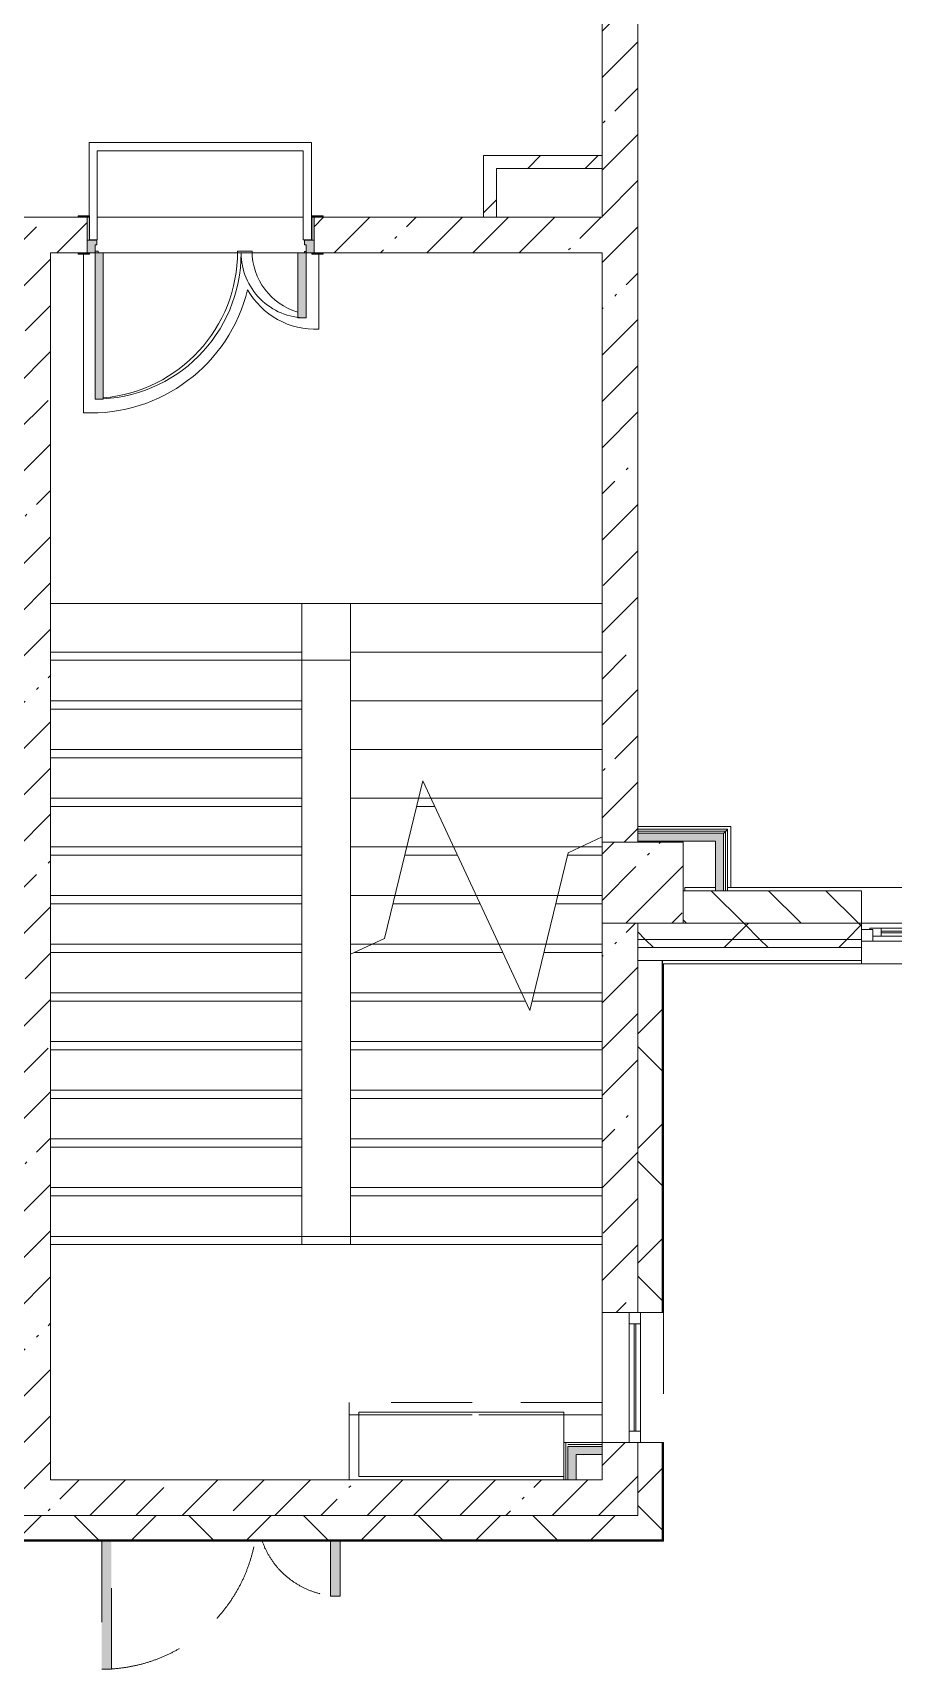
# Model space of a CAD drawing. Header units: millimetres. Extents: x -3917 to 185442, y -8553 to 29000.
# Drawn here: x 130402 to 135707, y -1048 to 9037 of the extents above; entities that cross this region are included whole.
import ezdxf

# ---------------------------------------------------------------- set-up
doc = ezdxf.new("R2010")
doc.units = ezdxf.units.MM
doc.linetypes.add('200_ШТРИХ__ш1_п0_6_', pattern=[800, 500, -300])
for name, color, linetype, lineweight in [('A-DETL-MBND-1', 7, '200_ШТРИХ__ш1_п0_6_', 9), ('A-GLAZ-2', 7, 'Continuous', 5), ('A-WALL', 7, 'Continuous', 9), ('A-WALL-4', 7, 'Continuous', 5), ('I-WALL-4', 7, 'Continuous', 5), ('S-COLS-4', 7, 'Continuous', 5), ('S-STRS-1', 7, 'Continuous', 5), ('S-STRS-MBND-1', 7, 'Continuous', 5)]:
    doc.layers.add(name, color=color, linetype=linetype, lineweight=lineweight)
for name, color, linetype, lineweight, true_color in [('A-DOOR-1', 7, 'Continuous', 5, 0xaaaaaa), ('A-DOOR-2', 7, 'Continuous', 5, 0xe2e2e2), ('A-DOOR-FRAM-1', 7, 'Continuous', 5, 0xe2e2e2), ('A-DOOR-FRAM-2', 7, 'Continuous', 5, 0xaaaaaa), ('A-FLOR-2', 7, 'Continuous', 5, 0xaaaaaa), ('I-WALL-2', 7, 'Continuous', 5, 0xe7e7e7), ('I-WALL-3', 7, 'Continuous', 9, 0xe7e7e7)]:
    doc.layers.add(name, color=color, linetype=linetype, lineweight=lineweight, true_color=true_color)
pattern_1 = [(45, (58431.5, 0), (-353.5534, 353.5534), []), (135, (58431.5, 0), (-353.5534, -353.5534), [])]
pattern_2 = [(45, (58431.5, 0), (-285.1231, 285.1231), []), (45, (58716.64, 0), (-285.1231, 285.1231), [504.031, -100.806, 16.764, -84.042])]
pattern_3 = [(45, (58431.52, 0), (-176.7767, 176.7767), [])]
pattern_4 = [(45, (58431.5, 0), (-530.33, 530.33), []), (135, (58431.5, 0), (-530.33, -530.33), [])]

# ---------------------------------------------------------------- blocks, each defined once
blk = doc.blocks.new('BSC_Колонна _Прямоугольная - 500х500-V97-2_10_1_птичка')
at = {"layer": 'S-COLS-4'}
h = blk.add_hatch(dxfattribs=at)
h.set_pattern_fill('FP_110', color=256, style=0, pattern_type=2)
h.set_pattern_definition([(45, (-75730, -3800), (-285.1231, 285.1231), []), (45, (-75444.88, -3800), (-285.1231, 285.1231), [504.031, -100.806, 16.764, -84.042])])
h.paths.add_polyline_path([(-250, -250), (250, -250), (250, 250), (-250, 250), (-250, -99)])
for p, q in [((250, 250), (-250, 250)), ((-250, 250), (-250, -250)), ((250, -250), (250, 250)), ((-250, -250), (250, -250))]:
    blk.add_line(p, q, dxfattribs=at)
blk = doc.blocks.new('110_Дверь_СКБ_2Ст - Д-1 Лестничная клетка EIS60-24319353-2_10_1_птичка')
at = {"layer": 'A-DOOR-2'}
for points in [[(612.5, 1010), (612.5, 110), (662.5, 110), (662.5, 1010)], [(-587.5, 510), (-637.5, 510), (-637.5, 110), (-587.5, 110)], [(712.5, 30), (697.5, 30), (697.5, -110), (712.5, -110)]]:
    blk.add_hatch(color=256, dxfattribs=at).paths.add_polyline_path(points)
h = blk.add_hatch(color=256, dxfattribs=at)
h.paths.add_polyline_path([(712.5, 110), (662.5, 110), (662.5, 60), (652.5, 60), (652.5, 30), (712.5, 30), (712.5, 39.7)])
h.paths.add_polyline_path([(-687.5, 110), (-687.5, 30), (-627.5, 30), (-627.5, 60), (-637.5, 60), (-637.5, 110)])
at = {"layer": 'A-DOOR-FRAM-1'}
for points in [[(-742.5, 118), (-742.5, 110), (-672.5, 110), (-672.5, 118)], [(697.5, 118), (697.5, 110), (767.5, 110), (767.5, 118)], [(-672.5, 30), (-687.5, 30), (-687.5, -110), (-672.5, -110)], [(-672.5, -110), (-742.5, -110), (-742.5, -118), (-672.5, -118)], [(697.5, -110), (697.5, -118), (767.5, -118), (767.5, -110)]]:
    blk.add_hatch(color=256, dxfattribs=at).paths.add_polyline_path(points)
at = {"layer": 'A-DOOR-1'}
for p, q in [((662.5, 1010), (612.5, 1010)), ((612.5, 1010), (612.5, 110)), ((662.5, 110), (662.5, 1010)), ((-637.5, 510), (-637.5, 110)), ((-587.5, 510), (-637.5, 510)), ((-587.5, 110), (-587.5, 510)), ((-637.5, 110), (-587.5, 110)), ((612.5, 110), (662.5, 110))]:
    blk.add_line(p, q, dxfattribs=at)
for centre, radius, start, end in [((662.5, 110), 900, 90, 180), ((-637.5, 110), 400, 360, 90)]:
    blk.add_arc(centre, radius, start, end, dxfattribs=at)
at = {"layer": 'A-DOOR-FRAM-2'}
for p, q in [((-672.5, 118), (-742.5, 118)), ((-742.5, 118), (-742.5, 110)), ((-742.5, 110), (-672.5, 110)), ((-637.5, 110), (-687.5, 110)), ((-687.5, 110), (-687.5, 30)), ((-672.5, 110), (-672.5, 118)), ((-637.5, 60), (-637.5, 110)), ((662.5, 110), (662.5, 60)), ((712.5, 110), (662.5, 110)), ((767.5, 118), (697.5, 118)), ((697.5, 118), (697.5, 110)), ((697.5, 110), (767.5, 110)), ((712.5, 30), (712.5, 110)), ((767.5, 110), (767.5, 118)), ((-687.5, 30), (-627.5, 30)), ((-672.5, 30), (-687.5, 30)), ((-687.5, 30), (-687.5, -110)), ((-672.5, -110), (-672.5, 30)), ((-627.5, 60), (-637.5, 60)), ((-627.5, 30), (-627.5, 60)), ((662.5, 60), (652.5, 60)), ((652.5, 60), (652.5, 30)), ((652.5, 30), (712.5, 30)), ((712.5, 30), (697.5, 30)), ((697.5, 30), (697.5, -110)), ((712.5, -110), (712.5, 30)), ((-672.5, -110), (-742.5, -110)), ((-742.5, -110), (-742.5, -118)), ((-742.5, -118), (-672.5, -118)), ((-687.5, -110), (-672.5, -110)), ((-672.5, -118), (-672.5, -110)), ((697.5, -110), (712.5, -110)), ((767.5, -110), (697.5, -110)), ((697.5, -110), (697.5, -118)), ((697.5, -118), (767.5, -118)), ((767.5, -118), (767.5, -110))]:
    blk.add_line(p, q, dxfattribs=at)
blk = doc.blocks.new('120_Окно_СКБ_1Ст - 120_Окно_СКБ_1Ст 900х2500_h_-19906150-2_10_1_птичка')
at = {"layer": 'A-GLAZ-2'}
for p, q in [((-450, -75), (-450, -5)), ((-450, -5), (-380, -5)), ((450, -5), (-450, -5)), ((-380, -75), (-450, -75)), ((-450, -75), (-400, -75)), ((-380, -75), (-400, -75)), ((-400, -75), (-400, -85)), ((-400, -85), (400, -85)), ((400, -85), (-400, -85)), ((-380, -5), (-380, -75)), ((380, -35), (-380, -35)), ((-380, -35), (-380, -75)), ((-330, -85), (-330, -35)), ((-330, -55), (330, -55)), ((330, -65), (-330, -65)), ((330, -85), (330, -35)), ((380, -75), (380, -5)), ((380, -5), (450, -5)), ((380, -75), (380, -35)), ((450, -75), (380, -75)), ((400, -75), (380, -75)), ((400, -75), (450, -75)), ((400, -85), (400, -75)), ((450, -5), (450, -75))]:
    blk.add_line(p, q, dxfattribs=at)
blk = doc.blocks.new('110_Дверь_СКБ_2Ст_Наружная - ДН-1_л__ Двухстворчатая 1350 х3200 _ЛК_ в свету с верхним остеклением 2-V201-2_10_1_птичка')
at = {"layer": 'A-DETL-MBND-1'}
for points in [[(754, 869), (694, 869), (694, 79), (754, 79), (754, 169)], [(-656, 419), (-716, 419), (-716, 79), (-656, 79), (-656, 169)]]:
    blk.add_hatch(color=256, dxfattribs=at).paths.add_polyline_path(points)
for p, q in [((754, 869), (694, 869)), ((694, 869), (694, 79)), ((754, 79), (754, 869)), ((-716, 419), (-716, 79)), ((-656, 419), (-716, 419)), ((-656, 79), (-656, 419))]:
    blk.add_line(p, q, dxfattribs=at)
for centre, radius, start, end in [((754, -91), 960, 90, 169.737), ((-716, -91), 510, 19.5984, 90)]:
    blk.add_arc(centre, radius, start, end, dxfattribs=at)
blk = doc.blocks.new('120_Окно_СКБ_1Ст - 120_Окно_СКБ_1Ст 800х2500 EI30-23532001-2_10_1_птичка')
at = {"layer": 'A-GLAZ-2'}
for p, q in [((-400, -127), (-400, -57)), ((-400, -57), (-330, -57)), ((400, -57), (-400, -57)), ((-330, -57), (-330, -127)), ((330, -87), (-330, -87)), ((330, -97), (-330, -97)), ((330, -127), (330, -57)), ((330, -57), (400, -57)), ((400, -57), (400, -127)), ((-330, -127), (-400, -127)), ((-400, -127), (400, -127)), ((400, -127), (330, -127))]:
    blk.add_line(p, q, dxfattribs=at)
blk = doc.blocks.new('Зашивка приборов отопления27 - Зашивка приборов отопления-33322407-2_10_1_птичка')
at = {"layer": 'A-DETL-MBND-1'}
for p, q in [((75480, 595), (73920, 595)), ((73920, 595), (73920, 520)), ((73920, 520), (73920, 120)), ((75480, 520), (73920, 520)), ((73920, 520), (73920, 120)), ((73920, 520), (75480, 520)), ((75480, 520), (75480, 595)), ((75480, 350), (75480, 520))]:
    blk.add_line(p, q, dxfattribs=at)

msp = doc.modelspace()

# ---------------------------------------------------------------- hatches: boundary and pattern name
at = {"layer": 'A-WALL-4'}
h = msp.add_hatch(dxfattribs=at)
h.set_pattern_fill('FP_125', color=256, style=0, pattern_type=2)
h.set_pattern_definition([(135, (58431.52, 0), (-176.7767, -176.7767), [])])
h.paths.add_polyline_path([(138511.5, 3550), (138781.5, 3550), (138781.5, 3750), (138511.5, 3750), (138511.5, 3701.2)])
h.paths.add_polyline_path([(137611.5, 3550), (137611.5, 3750), (136411.5, 3750), (136411.5, 3550), (137055, 3550)])
h.paths.add_polyline_path([(135511.5, 3550), (135511.5, 3750), (134411.5, 3750), (134411.5, 3550), (135200, 3550)])
h = msp.add_hatch(dxfattribs=at)
h.set_pattern_fill('FP_115', color=256, style=0, pattern_type=2)
h.set_pattern_definition(pattern_1)
h.paths.add_polyline_path([(139837.6, 3450), (139851.5, 3450), (139851.5, 3550), (138511.5, 3550), (138511.5, 3450), (138910.1, 3450)])
h.paths.add_polyline_path([(142551.5, 3450), (143131.5, 3450), (143131.5, 3550), (142551.5, 3550)])
h.paths.add_polyline_path([(134411.5, 3450), (135511.5, 3450), (135511.5, 3550), (134131.5, 3550), (134131.5, 3450), (134272.5, 3450)])
h.paths.add_polyline_path([(136411.5, 3450), (137611.5, 3450), (137611.5, 3550), (136411.5, 3550)])
h = msp.add_hatch(dxfattribs=at)
h.set_pattern_fill('FP_115', color=256, style=0, pattern_type=2)
h.set_pattern_definition(pattern_1)
h.paths.add_polyline_path([(143231.5, 3400), (143231.5, 3450), (142551.5, 3450), (142551.5, 3400), (143131.5, 3400)])
h.paths.add_polyline_path([(135200, 3400), (135511.5, 3400), (135511.5, 3450), (134131.5, 3450), (134131.5, 3400), (134272.5, 3400)])
h.paths.add_polyline_path([(136411.5, 3400), (137611.5, 3400), (137611.5, 3450), (136411.5, 3450)])
h.paths.add_polyline_path([(139837.6, 3400), (139851.5, 3400), (139851.5, 3450), (138511.5, 3450), (138511.5, 3400), (138910.1, 3400)])
h = msp.add_hatch(dxfattribs=at)
h.set_pattern_fill('FP_115', color=256, style=0, pattern_type=2)
h.set_pattern_definition(pattern_1)
h.paths.add_polyline_path([(134131.5, -250), (134281.5, -250), (134281.5, 350), (134131.5, 350), (134131.5, -100)])
h.paths.add_polyline_path([(134281.5, 1150), (134281.5, 3320), (134131.5, 3320), (134131.5, 1150)])
h = msp.add_hatch(dxfattribs=at)
h.set_pattern_fill('FP_115', color=256, style=0, pattern_type=2)
h.set_pattern_definition(pattern_1)
h.paths.add_polyline_path([(134131.5, -250), (134131.5, -100), (129991.5, -100), (129991.5, -250), (133344.9, -250)])
h.paths.add_polyline_path([(127779.8, -250), (129091.5, -250), (129091.5, -100), (125491.5, -100), (125491.5, -250), (125924.8, -250)])
h.paths.add_polyline_path([(116491.5, -250), (117241.5, -250), (117241.5, -100), (116491.5, -100)])
h.paths.add_polyline_path([(115341.5, -250), (115591.5, -250), (115591.5, -100), (114841.5, -100), (114841.5, -250), (115258.3, -250)])
h.paths.add_polyline_path([(119341.5, -250), (120491.5, -250), (120491.5, -100), (119341.5, -100)])
h.paths.add_polyline_path([(123591.5, -250), (124591.5, -250), (124591.5, -100), (123591.5, -100)])
h.paths.add_polyline_path([(101841.5, -250), (102467.9, -250), (102467.9, -100), (101091.5, -100), (101091.5, -250), (101809.3, -250)])
h.paths.add_polyline_path([(110341.5, -250), (111741.5, -250), (111741.5, -100), (110341.5, -100)])
h.paths.add_polyline_path([(107241.5, -250), (107241.5, -100), (105841.5, -100), (105841.5, -250), (106446.9, -250)])
h.paths.add_polyline_path([(103367.9, -250), (103741.5, -250), (103741.5, -100), (103367.9, -100)])
h.paths.add_polyline_path([(97191.5, -250), (97991.5, -250), (97991.5, -100), (97191.5, -100), (97191.5, -176.4)])
at = {"layer": 'I-WALL-2'}
for points in [[(134610.9, 4055), (134660.9, 4055), (134660.9, 4105), (134131.5, 4105), (134131.5, 4055), (134272.5, 4055)], [(134660.9, 3750), (134660.9, 4055), (134610.9, 4055), (134610.9, 3750)], [(133911.5, 275), (133911.5, 325), (133751.5, 325), (133751.5, 275)]]:
    msp.add_hatch(color=256, dxfattribs=at).paths.add_polyline_path(points)
at = {"layer": 'I-WALL-3'}
msp.add_hatch(color=256, dxfattribs=at).paths.add_polyline_path([(133701.5, 120), (133751.5, 120), (133751.5, 325), (133701.5, 325), (133701.5, 230.5)])
at = {"layer": 'I-WALL-4'}
h = msp.add_hatch(dxfattribs=at)
h.set_pattern_fill('FP_123', color=256, style=0, pattern_type=2)
h.set_pattern_definition(pattern_2)
h.paths.add_polyline_path([(133911.5, 7900), (134131.5, 7900), (134131.5, 9352.3), (133911.5, 9352.3), (133911.5, 8200)])
h.paths.add_polyline_path([(133911.5, 10792.3), (134131.5, 10792.3), (134131.5, 10900), (133911.5, 10900)])
h = msp.add_hatch(dxfattribs=at)
h.set_pattern_fill('FP_127', color=256, style=0, pattern_type=2)
h.set_pattern_definition(pattern_3)
h.paths.add_polyline_path([(133261.5, 7900), (133261.5, 8280), (133181.5, 8280), (133181.5, 7900)])
h = msp.add_hatch(dxfattribs=at)
h.set_pattern_fill('FP_127', color=256, style=0, pattern_type=2)
h.set_pattern_definition(pattern_3)
h.paths.add_polyline_path([(133911.5, 8200), (133911.5, 8280), (133261.5, 8280), (133261.5, 8200), (133344.9, 8200)])
h = msp.add_hatch(dxfattribs=at)
h.set_pattern_fill('FP_123', color=256, style=0, pattern_type=2)
h.set_pattern_definition(pattern_2)
h.paths.add_polyline_path([(130511.5, 120), (130511.5, 7900), (130291.5, 7900), (130291.5, 120)])
h = msp.add_hatch(dxfattribs=at)
h.set_pattern_fill('FP_123', color=256, style=0, pattern_type=2)
h.set_pattern_definition(pattern_2)
h.paths.add_polyline_path([(132191.5, 7680), (133911.5, 7680), (133911.5, 7900), (132136.5, 7900), (132136.5, 7680)])
h.paths.add_polyline_path([(130562.4, 7680), (130736.5, 7680), (130736.5, 7900), (130511.5, 7900), (130511.5, 7680)])
h = msp.add_hatch(dxfattribs=at)
h.set_pattern_fill('FP_123', color=256, style=0, pattern_type=2)
h.set_pattern_definition(pattern_2)
h.paths.add_polyline_path([(133911.5, -100), (134131.5, -100), (134131.5, 350), (133911.5, 350), (133911.5, 120)])
h.paths.add_polyline_path([(134131.5, 1150), (134131.5, 3550), (133911.5, 3550), (133911.5, 1150)])
h.paths.add_polyline_path([(134131.5, 4050), (134131.5, 7900), (133911.5, 7900), (133911.5, 4050), (134093.8, 4050)])
h = msp.add_hatch(dxfattribs=at)
h.set_pattern_fill('FP_227', color=256, style=0, pattern_type=2)
h.set_pattern_definition(pattern_4)
h.paths.add_polyline_path([(134673.4, 4117.5), (134685.9, 4117.5), (134685.9, 4130), (134131.5, 4130), (134131.5, 4117.5), (134272.5, 4117.5)])
h = msp.add_hatch(dxfattribs=at)
h.set_pattern_fill('FP_227', color=256, style=0, pattern_type=2)
h.set_pattern_definition(pattern_4)
h.paths.add_polyline_path([(134660.9, 4105), (134673.4, 4105), (134673.4, 4117.5), (134131.5, 4117.5), (134131.5, 4105), (134272.5, 4105)])
h = msp.add_hatch(dxfattribs=at)
h.set_pattern_fill('FP_227', color=256, style=0, pattern_type=2)
h.set_pattern_definition(pattern_4)
h.paths.add_polyline_path([(134660.9, 3750), (134673.4, 3750), (134673.4, 4105), (134660.9, 4105), (134660.9, 4055)])
h = msp.add_hatch(dxfattribs=at)
h.set_pattern_fill('FP_227', color=256, style=0, pattern_type=2)
h.set_pattern_definition(pattern_4)
h.paths.add_polyline_path([(134673.4, 3750), (134685.9, 3750), (134685.9, 4117.5), (134673.4, 4117.5), (134673.4, 4055)])
h = msp.add_hatch(dxfattribs=at)
h.set_pattern_fill('FP_123', color=256, style=0, pattern_type=2)
h.set_pattern_definition(pattern_2)
h.paths.add_polyline_path([(133911.5, -100), (133911.5, 120), (130291.5, 120), (130291.5, -100), (133344.9, -100)])

# ---------------------------------------------------------------- linework, layer by layer
at = {"layer": 'A-DETL-MBND-1'}
for p, q in [((133911.5, 595), (133911.5, 1150)), ((134289.5, 1150), (134289.5, 350))]:
    msp.add_line(p, q, dxfattribs=at)
at = {"layer": 'A-FLOR-2'}
for p, q in [((130749.8, 8360.1), (130749.8, 7908)), ((132119.8, 8360.1), (130749.8, 8360.1)), ((130799.8, 7760.1), (130799.8, 8310.1)), ((130799.8, 8310.1), (132069.8, 8310.1)), ((132069.8, 8310.1), (132069.8, 7760.1)), ((132119.8, 7760.1), (132119.8, 8360.1)), ((130715.2, 7672), (130715.2, 6695.1)), ((130751.5, 7760.1), (130799.8, 7760.1)), ((130805, 7692.1), (130786.5, 7692.1)), ((130805, 7680), (130805, 7692.1)), ((131754.1, 7690.6), (131664.5, 7690.6)), ((132069.8, 7760.1), (132119.8, 7760.1)), ((132086.5, 7689.1), (132076.7, 7689.1)), ((132076.7, 7689.1), (132076.7, 7680)), ((132166, 7210.5), (132166, 7672)), ((132061.5, 5170), (132361.5, 5170)), ((134131.5, 4145), (134705.9, 4145)), ((134705.9, 4145), (134705.9, 3770)), ((132411.5, 536), (132411.5, 140)), ((133676.5, 536), (132411.5, 536)), ((133676.5, 350), (133676.5, 536)), ((132411.5, 140), (133676.5, 140))]:
    msp.add_line(p, q, dxfattribs=at)
for centre, radius, start, end in [((130759.5, 7689.1), 905, 274.89327, 0.09571), ((132143.9, 7690.6), 389.8, 180, 253.95631), ((130759.5, 7689.1), 995, 267.45356, 346.31888), ((132143.6, 7689.1), 479.2, 209.41362, 272.67589)]:
    msp.add_arc(centre, radius, start, end, dxfattribs=at)
at = {"layer": 'A-WALL'}
for p, q in [((133911.5, 8200), (133911.5, 8280)), ((133181.5, 7900), (133261.5, 7900)), ((134673.4, 4117.5), (134131.5, 4117.5)), ((134660.9, 4105), (134131.5, 4105)), ((134660.9, 3750), (134660.9, 4105)), ((134673.4, 3750), (134673.4, 4117.5)), ((135511.5, 3550), (134411.5, 3550)), ((134131.5, 3450), (135511.5, 3450)), ((134131.5, 3400), (135511.5, 3400)), ((134131.5, 3320), (135511.5, 3320)), ((134131.5, 1150), (134131.5, 3320)), ((134281.5, 1150), (134281.5, 3320)), ((134284.5, 1150), (134284.5, 3320)), ((134289.5, 3300), (134284.5, 3300)), ((133689, 120), (133689, 350)), ((133911.5, 337.5), (133701.5, 337.5)), ((133701.5, 120), (133701.5, 325)), ((133911.5, 325), (133701.5, 325)), ((133911.5, 275), (133911.5, 350)), ((134131.5, 350), (134131.5, -100)), ((134281.5, -250), (134281.5, 350)), ((134284.5, -253), (134284.5, 350)), ((133676.5, 120), (133751.5, 120)), ((133911.5, -100), (129991.5, -100)), ((129991.5, -250), (134281.5, -250)), ((129991.5, -253), (134284.5, -253))]:
    msp.add_line(p, q, dxfattribs=at)
at = {"layer": 'A-WALL-4'}
for p, q in [((135511.5, 3750), (134411.5, 3750)), ((135511.5, 3300), (135511.5, 3750)), ((135511.5, 3550), (136411.5, 3550)), ((134289.5, 3300), (143381.5, 3300)), ((134289.5, 1150), (134289.5, 3300)), ((134131.5, 1150), (134289.5, 1150)), ((134289.5, 350), (134131.5, 350)), ((134289.5, -258), (134289.5, 350)), ((134131.5, -100), (133911.5, -100)), ((124591.5, -258), (134289.5, -258))]:
    msp.add_line(p, q, dxfattribs=at)
at = {"layer": 'I-WALL-4'}
for p, q in [((134131.5, 4050), (134131.5, 10900)), ((133911.5, 9352.3), (133911.5, 8280)), ((133181.5, 8280), (133181.5, 7900)), ((133911.5, 8280), (133181.5, 8280)), ((133261.5, 7900), (133261.5, 8200)), ((133261.5, 8200), (133911.5, 8200)), ((133911.5, 8200), (133911.5, 7900)), ((130681.5, 7900), (130291.5, 7900)), ((130799.8, 7900), (132069.8, 7900)), ((133181.5, 7900), (132191.5, 7900)), ((133911.5, 7900), (133261.5, 7900)), ((130511.5, 120), (130511.5, 7680)), ((130511.5, 7680), (130681.5, 7680)), ((131663.8, 7680), (130836.5, 7680)), ((132036.5, 7680), (131755, 7680)), ((132191.5, 7680), (133911.5, 7680)), ((133911.5, 7680), (133911.5, 4050)), ((134685.9, 4130), (134131.5, 4130)), ((134131.5, 4055), (134610.9, 4055)), ((134610.9, 4055), (134610.9, 3750)), ((134685.9, 3750), (134685.9, 4130)), ((134421.5, 3770), (134610.9, 3770)), ((134421.5, 3770), (134421.5, 3750)), ((134610.9, 3750), (134685.9, 3750)), ((134685.1, 3770), (138781.5, 3770)), ((133911.5, 3550), (133911.5, 1150)), ((134131.5, 3320), (134131.5, 3550)), ((133911.5, 1150), (134131.5, 1150)), ((133676.5, 350), (133676.5, 120)), ((133751.5, 350), (133676.5, 350)), ((134131.5, 350), (133751.5, 350)), ((133751.5, 120), (133751.5, 275)), ((133751.5, 275), (133911.5, 275)), ((133911.5, 275), (133911.5, 120)), ((133676.5, 120), (130511.5, 120)), ((133911.5, 120), (133751.5, 120))]:
    msp.add_line(p, q, dxfattribs=at)
at = {"layer": 'S-STRS-1'}
for p, q in [((131663.8, 7680), (130836.5, 7680)), ((132036.5, 7680), (131755, 7680)), ((132061.5, 5520), (132361.5, 5520)), ((132061.5, 5169.7), (132061.5, 5520)), ((133911.5, 5520), (132361.5, 5520)), ((132361.5, 5520), (132361.5, 5220)), ((133911.5, 5520), (132361.5, 5520)), ((130511.5, 5169.7), (132061.5, 5169.7)), ((130511.5, 5169.7), (132061.5, 5169.7)), ((132061.5, 4869.7), (132061.5, 5169.7)), ((132361.5, 5220), (132361.5, 4920)), ((133911.5, 5220), (132361.5, 5220)), ((133911.5, 5220), (132361.5, 5220)), ((130511.5, 4869.7), (132061.5, 4869.7)), ((130511.5, 4869.7), (132061.5, 4869.7)), ((132061.5, 4569.7), (132061.5, 4869.7)), ((132361.5, 4920), (132361.5, 4620)), ((133911.5, 4920), (132361.5, 4920)), ((133911.5, 4920), (132361.5, 4920)), ((130511.5, 4569.7), (132061.5, 4569.7)), ((130511.5, 4569.7), (132061.5, 4569.7)), ((132061.5, 4269.7), (132061.5, 4569.7)), ((132361.5, 4620), (132361.5, 4320)), ((133911.5, 4620), (132361.5, 4620)), ((133911.5, 4620), (132361.5, 4620)), ((130511.5, 4269.7), (132061.5, 4269.7)), ((130511.5, 4269.7), (132061.5, 4269.7)), ((132061.5, 3969.7), (132061.5, 4269.7)), ((132361.5, 4320), (132361.5, 4020)), ((132780.1, 4320), (132361.5, 4320)), ((132780.1, 4320), (132361.5, 4320)), ((132880.2, 4269.7), (132767.9, 4269.7)), ((132880.2, 4269.7), (132767.9, 4269.7)), ((133911.5, 4320), (132856.7, 4320)), ((133911.5, 4320), (132856.7, 4320)), ((130511.5, 3969.7), (132061.5, 3969.7)), ((130511.5, 3969.7), (132061.5, 3969.7)), ((132061.5, 3669.7), (132061.5, 3969.7)), ((132361.5, 4020), (132361.5, 3720)), ((132707.2, 4020), (132361.5, 4020)), ((132707.2, 4020), (132361.5, 4020)), ((133020.1, 3969.7), (132695, 3969.7)), ((133020.1, 3969.7), (132695, 3969.7)), ((133779.9, 4020), (132996.6, 4020)), ((133779.9, 4020), (132996.6, 4020)), ((133911.5, 3969.7), (133699.5, 3969.7)), ((133911.5, 3969.7), (133699.5, 3969.7)), ((130511.5, 3669.7), (132061.5, 3669.7)), ((130511.5, 3669.7), (132061.5, 3669.7)), ((132061.5, 3369.7), (132061.5, 3669.7)), ((132361.5, 3720), (132361.5, 3420)), ((132634.3, 3720), (132361.5, 3720)), ((132634.3, 3720), (132361.5, 3720)), ((133160, 3669.7), (132622, 3669.7)), ((133160, 3669.7), (132622, 3669.7)), ((133638.8, 3720), (133136.5, 3720)), ((133638.8, 3720), (133136.5, 3720)), ((133911.5, 3669.7), (133626.5, 3669.7)), ((133911.5, 3669.7), (133626.5, 3669.7)), ((130511.5, 3369.7), (132061.5, 3369.7)), ((130511.5, 3369.7), (132061.5, 3369.7)), ((132061.5, 3069.7), (132061.5, 3369.7)), ((132361.5, 3420), (132361.5, 3358.6)), ((132493.2, 3420), (132361.5, 3420)), ((132493.2, 3420), (132361.5, 3420)), ((132361.5, 3358.6), (132361.5, 3069.7)), ((133299.9, 3369.7), (132385.3, 3369.7)), ((133299.9, 3369.7), (132385.3, 3369.7)), ((133565.9, 3420), (133276.4, 3420)), ((133565.9, 3420), (133276.4, 3420)), ((133911.5, 3369.7), (133553.6, 3369.7)), ((133911.5, 3369.7), (133553.6, 3369.7)), ((130511.5, 3069.7), (132061.5, 3069.7)), ((130511.5, 3069.7), (132061.5, 3069.7)), ((132061.5, 2769.7), (132061.5, 3069.7)), ((132361.5, 3069.7), (132361.5, 2769.7)), ((133439.8, 3069.7), (132361.5, 3069.7)), ((133439.8, 3069.7), (132361.5, 3069.7)), ((133492.9, 3120), (133416.3, 3120)), ((133492.9, 3120), (133416.3, 3120)), ((133911.5, 3069.7), (133480.7, 3069.7)), ((133911.5, 3069.7), (133480.7, 3069.7)), ((130511.5, 2769.7), (132061.5, 2769.7)), ((130511.5, 2769.7), (132061.5, 2769.7)), ((132061.5, 2469.7), (132061.5, 2769.7)), ((132361.5, 2769.7), (132361.5, 2469.7)), ((133911.5, 2769.7), (132361.5, 2769.7)), ((133911.5, 2769.7), (132361.5, 2769.7)), ((130511.5, 2469.7), (132061.5, 2469.7)), ((130511.5, 2469.7), (132061.5, 2469.7)), ((132061.5, 2169.7), (132061.5, 2469.7)), ((132361.5, 2469.7), (132361.5, 2169.7)), ((133911.5, 2469.7), (132361.5, 2469.7)), ((133911.5, 2469.7), (132361.5, 2469.7)), ((130511.5, 2169.7), (132061.5, 2169.7)), ((130511.5, 2169.7), (132061.5, 2169.7)), ((132061.5, 1869.7), (132061.5, 2169.7)), ((132361.5, 2169.7), (132361.5, 1869.7)), ((133911.5, 2169.7), (132361.5, 2169.7)), ((133911.5, 2169.7), (132361.5, 2169.7)), ((130511.5, 1869.7), (132061.5, 1869.7)), ((130511.5, 1869.7), (132061.5, 1869.7)), ((132061.5, 1569.7), (132061.5, 1869.7)), ((132361.5, 1869.7), (132361.5, 1569.7)), ((133911.5, 1869.7), (132361.5, 1869.7)), ((133911.5, 1869.7), (132361.5, 1869.7)), ((130511.5, 1569.7), (132061.5, 1569.7)), ((130511.5, 1569.7), (132061.5, 1569.7)), ((132361.5, 1569.7), (132061.5, 1569.7)), ((133911.5, 1569.7), (132361.5, 1569.7)), ((133911.5, 1569.7), (132361.5, 1569.7))]:
    msp.add_line(p, q, dxfattribs=at)
at = {"layer": 'S-STRS-MBND-1'}
for p, q in [((133911.5, 7680), (130511.5, 7680)), ((130511.5, 7680), (130511.5, 5520)), ((133911.5, 5520), (133911.5, 7680)), ((130511.5, 5520), (132061.5, 5520)), ((130511.5, 1620), (130511.5, 5520)), ((130511.5, 5520), (132061.5, 5520)), ((132061.5, 5520), (133911.5, 5520)), ((132061.5, 1620), (132061.5, 5520)), ((130511.5, 5220), (132061.5, 5220)), ((130511.5, 5220), (132061.5, 5220)), ((130511.5, 4920), (132061.5, 4920)), ((130511.5, 4920), (132061.5, 4920)), ((130511.5, 4620), (132061.5, 4620)), ((130511.5, 4620), (132061.5, 4620)), ((132570.1, 3455.9), (132806.3, 4428.1)), ((132806.3, 4428.1), (133466.7, 3011.9)), ((130511.5, 4320), (132061.5, 4320)), ((130511.5, 4320), (132061.5, 4320)), ((132856.7, 4320), (132780.1, 4320)), ((132856.7, 4320), (132780.1, 4320)), ((133703, 3984.1), (133911.5, 4081.4)), ((130511.5, 4020), (132061.5, 4020)), ((130511.5, 4020), (132061.5, 4020)), ((132996.6, 4020), (132707.2, 4020)), ((132996.6, 4020), (132707.2, 4020)), ((133466.7, 3011.9), (133703, 3984.1)), ((133911.5, 4020), (133779.9, 4020)), ((133911.5, 4020), (133779.9, 4020)), ((130511.5, 3720), (132061.5, 3720)), ((130511.5, 3720), (132061.5, 3720)), ((133136.5, 3720), (132634.3, 3720)), ((133136.5, 3720), (132634.3, 3720)), ((133911.5, 3720), (133638.8, 3720)), ((133911.5, 3720), (133638.8, 3720)), ((132361.5, 3358.6), (132570.1, 3455.9)), ((130511.5, 3420), (132061.5, 3420)), ((130511.5, 3420), (132061.5, 3420)), ((132361.5, 3358.6), (132361.5, 1620)), ((133276.4, 3420), (132493.2, 3420)), ((133276.4, 3420), (132493.2, 3420)), ((133911.5, 3420), (133565.9, 3420)), ((133911.5, 3420), (133565.9, 3420)), ((133911.5, 3420), (133911.5, 1620)), ((130511.5, 3120), (132061.5, 3120)), ((130511.5, 3120), (132061.5, 3120)), ((133416.3, 3120), (132361.5, 3120)), ((133416.3, 3120), (132361.5, 3120)), ((133911.5, 3120), (133492.9, 3120)), ((133911.5, 3120), (133492.9, 3120)), ((130511.5, 2820), (132061.5, 2820)), ((130511.5, 2820), (132061.5, 2820)), ((133911.5, 2820), (132361.5, 2820)), ((133911.5, 2820), (132361.5, 2820)), ((130511.5, 2520), (132061.5, 2520)), ((130511.5, 2520), (132061.5, 2520)), ((133911.5, 2520), (132361.5, 2520)), ((133911.5, 2520), (132361.5, 2520)), ((130511.5, 2220), (132061.5, 2220)), ((130511.5, 2220), (132061.5, 2220)), ((133911.5, 2220), (132361.5, 2220)), ((133911.5, 2220), (132361.5, 2220)), ((130511.5, 1920), (132061.5, 1920)), ((130511.5, 1920), (132061.5, 1920)), ((133911.5, 1920), (132361.5, 1920)), ((133911.5, 1920), (132361.5, 1920)), ((130511.5, 1620), (130511.5, 120)), ((130511.5, 1620), (132061.5, 1620)), ((130511.5, 1620), (132061.5, 1620)), ((132361.5, 1620), (132061.5, 1620)), ((133911.5, 1620), (132361.5, 1620)), ((133911.5, 1620), (132361.5, 1620)), ((133911.5, 120), (133911.5, 1620)), ((130511.5, 120), (133911.5, 120))]:
    msp.add_line(p, q, dxfattribs=at)

# ---------------------------------------------------------------- block references
at = {"layer": 'A-DETL-MBND-1'}
msp.add_blockref('Зашивка приборов отопления27 - Зашивка приборов отопления-33322407-2_10_1_птичка', (58431.5, 0), dxfattribs=at)
at = {"layer": 'A-DETL-MBND-1', "rotation": 180}
msp.add_blockref('110_Дверь_СКБ_2Ст_Наружная - ДН-1_л__ Двухстворчатая 1350 х3200 _ЛК_ в свету с верхним остеклением 2-V201-2_10_1_птичка', (131581, -179), dxfattribs=at)
at = {"layer": 'A-DOOR-1', "rotation": 180}
msp.add_blockref('110_Дверь_СКБ_2Ст - Д-1 Лестничная клетка EIS60-24319353-2_10_1_птичка', (131449, 7790), dxfattribs=at)
at = {"layer": 'A-GLAZ-2'}
for name, p, rotation in [('120_Окно_СКБ_1Ст - 120_Окно_СКБ_1Ст 900х2500_h_-19906150-2_10_1_птичка', (135961.5, 3435), 180), ('120_Окно_СКБ_1Ст - 120_Окно_СКБ_1Ст 800х2500 EI30-23532001-2_10_1_птичка', (134206.5, 750), 270)]:
    msp.add_blockref(name, p, dxfattribs=dict(at, rotation=rotation))
at = {"layer": 'S-COLS-4'}
msp.add_blockref('BSC_Колонна _Прямоугольная - 500х500-V97-2_10_1_птичка', (134161.5, 3800), dxfattribs=at)

doc.saveas('drawing.dxf')
